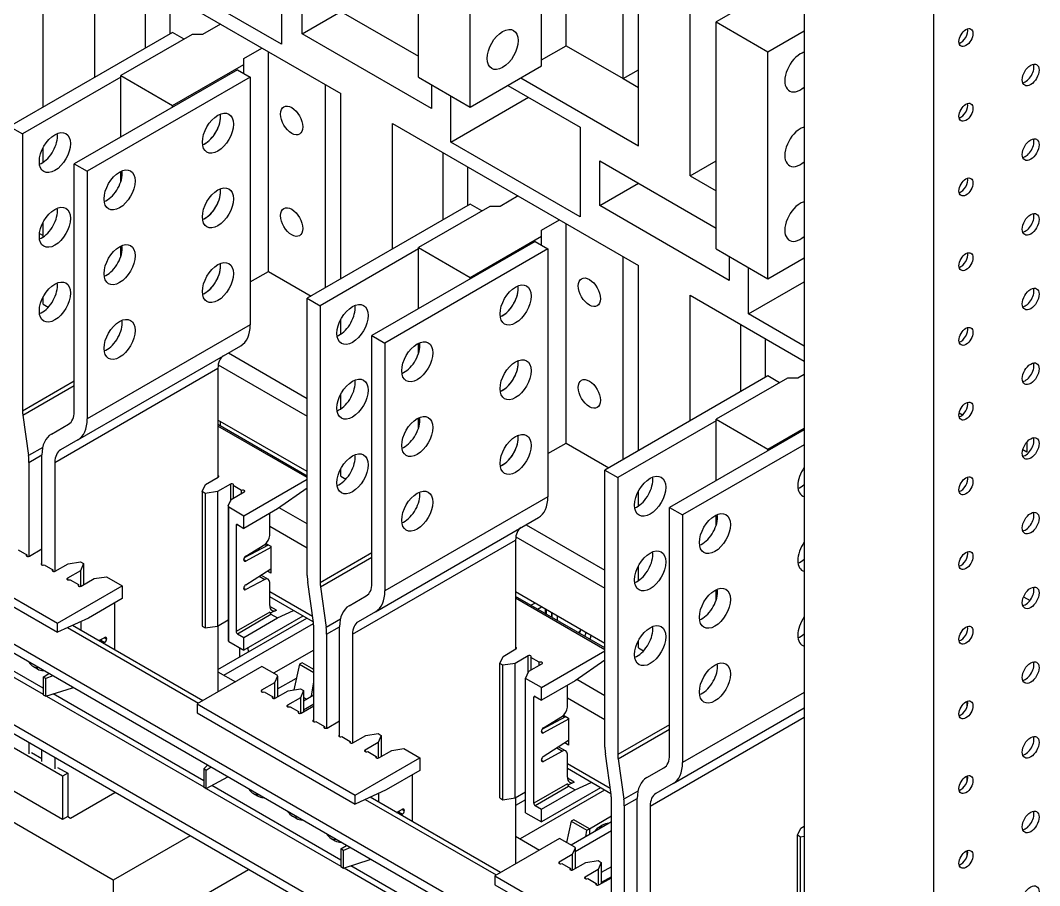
# Model space of a CAD drawing. Header units: millimetres. Extents: x -116965 to 323937, y 291661 to 566926.
# Drawn here: x -11218.1 to -11059, y 326188.5 to 326323.6 of the extents above; entities that cross this region are included whole.
import ezdxf

# ---------------------------------------------------------------- set-up
doc = ezdxf.new("R2010")
doc.units = ezdxf.units.MM
doc.layers.add('ALPHA', color=255, linetype='Continuous')

msp = doc.modelspace()

# ---------------------------------------------------------------- linework, layer by layer
at = {"layer": 'ALPHA'}
for p, q in [((-11214.581653, 326310.065222), (-11214.581653, 326417.376201)), ((-11121.647619, 326303.999818), (-11121.647619, 326363.720711)), ((-11113.566398, 326299.334124), (-11113.566398, 326359.055016)), ((-11095.787714, 326358.821732), (-11095.787714, 325892.252257)), ((-11132.961327, 326319.629896), (-11132.961327, 326355.089176)), ((-11136.799907, 326316.480552), (-11136.799907, 326351.939832)), ((-11155.992805, 326314.730916), (-11155.992805, 326350.190196)), ((-11124.071985, 326314.497632), (-11124.071985, 326349.956912)), ((-11075.584663, 326347.157495), (-11075.584663, 325880.58802)), ((-11147.911585, 326310.065222), (-11147.911585, 326345.524502)), ((-11177.408039, 326319.863181), (-11207.712615, 326337.359536)), ((-11206.500432, 326314.730916), (-11206.500432, 326334.326834)), ((-11206.500432, 326334.326834), (-11168.114636, 326312.164784)), ((-11177.408039, 326333.860265), (-11177.408039, 326319.863181)), ((-11198.621243, 326319.279969), (-11198.621243, 326329.777782)), ((-11098.41411, 326329.777782), (-11109.525788, 326323.362452)), ((-11194.782663, 326321.496174), (-11194.782663, 326327.561577)), ((-11174.175551, 326328.494716), (-11155.992805, 326317.996903)), ((-11174.175551, 326321.496174), (-11174.175551, 326328.494716)), ((-11174.175551, 326321.496174), (-11168.114636, 326324.995445)), ((-11186.903473, 326323.012525), (-11189.7319, 326321.379531)), ((-11109.525788, 326323.362452), (-11101.444568, 326318.696757)), ((-11109.525788, 326287.903172), (-11109.525788, 326323.362452)), ((-11194.378602, 326321.729458), (-11219.834446, 326307.03252)), ((-11191.348144, 326321.379531), (-11202.459822, 326314.964201)), ((-11192.560327, 326320.679677), (-11194.378602, 326321.729458)), ((-11189.7319, 326321.379531), (-11191.348144, 326321.379531)), ((-11153.9725, 326309.831937), (-11174.175551, 326321.496174)), ((-11101.444568, 326318.696757), (-11095.787714, 326321.962743)), ((-11136.799907, 326317.413691), (-11132.961327, 326319.629896)), ((-11132.961327, 326319.629896), (-11124.071985, 326314.497632)), ((-11183.266924, 326317.646976), (-11180.438497, 326319.279969)), ((-11179.428344, 326284.403901), (-11179.428344, 326318.696757)), ((-11101.444568, 326283.237477), (-11101.444568, 326318.696757)), ((-11194.378602, 326310.298506), (-11183.266924, 326316.713837)), ((-11183.266924, 326316.713837), (-11183.266924, 326317.646976)), ((-11183.266924, 326315.314128), (-11183.266924, 326316.713837)), ((-11147.911585, 326310.065222), (-11136.799907, 326316.480552)), ((-11202.459822, 326314.730916), (-11217.814141, 326305.866096)), ((-11184.277076, 326315.89734), (-11209.732921, 326301.200402)), ((-11182.256771, 326314.730916), (-11207.712615, 326300.033978)), ((-11202.459822, 326314.964201), (-11194.378602, 326310.298506)), ((-11202.459822, 326305.399527), (-11202.459822, 326314.964201)), ((-11184.277076, 326315.89734), (-11182.256771, 326314.730916)), ((-11182.256771, 326314.730916), (-11182.256771, 326276.055387)), ((-11155.992805, 326314.730916), (-11147.911585, 326310.065222)), ((-11124.071985, 326314.497632), (-11121.647619, 326315.89734)), ((-11170.539002, 326281.837768), (-11170.539002, 326313.564493)), ((-11153.9725, 326313.564493), (-11153.9725, 326309.831937)), ((-11142.0527, 326313.44785), (-11130.738992, 326306.915878)), ((-11140.032395, 326314.614274), (-11121.647619, 326303.999818)), ((-11124.071985, 326314.497632), (-11121.647619, 326313.097923)), ((-11168.114636, 326283.237477), (-11168.114636, 326312.164784)), ((-11150.942042, 326304.58303), (-11150.942042, 326311.814857)), ((-11150.942042, 326304.58303), (-11138.820212, 326311.581572)), ((-11194.378602, 326310.065222), (-11194.378602, 326310.298506)), ((-11219.834446, 326307.03252), (-11217.814141, 326305.866096)), ((-11160.033415, 326287.903172), (-11160.033415, 326307.49909)), ((-11160.033415, 326307.49909), (-11121.647619, 326285.337039)), ((-11130.738992, 326306.915878), (-11130.738992, 326292.918793)), ((-11217.814141, 326305.866096), (-11217.814141, 326262.601955)), ((-11214.581653, 326301.443423), (-11214.581653, 326303.751896)), ((-11130.738992, 326292.918793), (-11150.942042, 326304.58303)), ((-11152.154226, 326292.452224), (-11152.154226, 326302.950037)), ((-11209.732921, 326262.524872), (-11209.732921, 326301.200402)), ((-11209.732921, 326301.200402), (-11207.712615, 326300.033978)), ((-11148.315646, 326294.668429), (-11148.315646, 326300.733832)), ((-11127.708534, 326301.666971), (-11109.525788, 326291.169158)), ((-11127.708534, 326294.668429), (-11127.708534, 326301.666971)), ((-11113.566398, 326299.334124), (-11109.525788, 326301.666971)), ((-11207.712615, 326300.033978), (-11207.712615, 326261.358449)), ((-11202.459822, 326298.448614), (-11202.459822, 326300.024241)), ((-11113.566398, 326299.334124), (-11109.525788, 326297.001276)), ((-11127.708534, 326294.668429), (-11121.647619, 326298.1677)), ((-11140.436456, 326296.18478), (-11143.264883, 326294.551787)), ((-11147.911585, 326294.901714), (-11173.367429, 326280.204775)), ((-11144.881127, 326294.551787), (-11155.992805, 326288.136456)), ((-11146.09331, 326293.851932), (-11147.911585, 326294.901714)), ((-11143.264883, 326294.551787), (-11144.881127, 326294.551787)), ((-11107.505483, 326283.004192), (-11127.708534, 326294.668429)), ((-11136.799907, 326290.819231), (-11133.97148, 326292.452224)), ((-11214.581653, 326289.779187), (-11214.581653, 326292.087659)), ((-11136.799907, 326289.886092), (-11136.799907, 326290.819231)), ((-11132.961327, 326257.576156), (-11132.961327, 326291.869012)), ((-11215.158582, 326290.335825), (-11214.581653, 326290.002734)), ((-11147.911585, 326283.470762), (-11136.799907, 326289.886092)), ((-11136.799907, 326288.486383), (-11136.799907, 326289.886092)), ((-11202.459822, 326286.784377), (-11202.459822, 326288.360004)), ((-11155.992805, 326287.903172), (-11171.347124, 326279.038352)), ((-11137.810059, 326289.069595), (-11163.265904, 326274.372657)), ((-11135.789754, 326287.903172), (-11161.245598, 326273.206233)), ((-11155.992805, 326288.136456), (-11147.911585, 326283.470762)), ((-11155.992805, 326278.571782), (-11155.992805, 326288.136456)), ((-11137.810059, 326289.069595), (-11135.789754, 326287.903172)), ((-11135.789754, 326287.903172), (-11135.789754, 326249.227642)), ((-11109.525788, 326287.903172), (-11101.444568, 326283.237477)), ((-11124.071985, 326255.010024), (-11124.071985, 326286.736748)), ((-11107.505483, 326286.736748), (-11107.505483, 326283.004192)), ((-11101.444568, 326283.237477), (-11095.787714, 326286.503463)), ((-11121.647619, 326256.409732), (-11121.647619, 326285.337039)), ((-11104.475025, 326277.755285), (-11104.475025, 326284.987112)), ((-11182.256771, 326282.770907), (-11179.428344, 326284.403901)), ((-11179.428344, 326284.403901), (-11172.761337, 326280.554702)), ((-11147.911585, 326283.237477), (-11147.911585, 326283.470762)), ((-11104.475025, 326277.755285), (-11095.787714, 326282.770907)), ((-11214.581653, 326279.271636), (-11214.581653, 326280.423422)), ((-11173.367429, 326280.204775), (-11171.347124, 326279.038352)), ((-11173.367429, 326236.940634), (-11173.367429, 326280.204775)), ((-11113.566398, 326261.075427), (-11113.566398, 326280.671345)), ((-11113.566398, 326280.671345), (-11095.787714, 326270.406816)), ((-11214.581653, 326279.271636), (-11213.786207, 326278.812386)), ((-11171.347124, 326279.038352), (-11171.347124, 326235.77421)), ((-11168.114636, 326274.615679), (-11168.114636, 326276.924151)), ((-11095.787714, 326272.739664), (-11104.475025, 326277.755285)), ((-11182.256771, 326276.055387), (-11207.712615, 326261.358449)), ((-11105.687208, 326265.624479), (-11105.687208, 326276.122292)), ((-11163.265904, 326235.697127), (-11163.265904, 326274.372657)), ((-11163.265904, 326274.372657), (-11161.245598, 326273.206233)), ((-11101.848629, 326267.840684), (-11101.848629, 326273.906087)), ((-11209.19195, 326258.088612), (-11183.736105, 326272.785551)), ((-11161.245598, 326273.206233), (-11161.245598, 326234.530704)), ((-11155.992805, 326271.620869), (-11155.992805, 326273.196496)), ((-11185.662574, 326271.673303), (-11173.367429, 326264.574698)), ((-11212.763378, 326254.577201), (-11187.307534, 326269.27414)), ((-11187.307534, 326269.27414), (-11187.307534, 326252.257264)), ((-11187.269941, 326269.8019), (-11173.367429, 326261.775281)), ((-11209.732921, 326267.26765), (-11217.814141, 326262.601955)), ((-11101.444568, 326268.073969), (-11126.900412, 326253.37703)), ((-11098.41411, 326267.724042), (-11109.525788, 326261.308712)), ((-11099.626293, 326267.024188), (-11101.444568, 326268.073969)), ((-11096.797866, 326267.724042), (-11098.41411, 326267.724042)), ((-11095.787714, 326268.307254), (-11096.797866, 326267.724042)), ((-11217.768101, 326261.967732), (-11209.732921, 326266.606846)), ((-11168.114636, 326262.951442), (-11168.114636, 326265.259914)), ((-11071.08894, 326261.979091), (-11071.595104, 326262.271325)), ((-11217.768101, 326261.967732), (-11216.880721, 326255.644273)), ((-11173.367429, 326253.143746), (-11187.307534, 326261.192069)), ((-11186.903468, 326260.258928), (-11186.903468, 326260.958782)), ((-11155.992805, 326259.956632), (-11155.992805, 326261.532259)), ((-11109.525788, 326261.075427), (-11124.880107, 326252.210607)), ((-11109.525788, 326261.308712), (-11101.444568, 326256.643017)), ((-11109.525788, 326251.744037), (-11109.525788, 326261.308712)), ((-11213.304349, 326259.013462), (-11210.620521, 326260.56297)), ((-11173.367429, 326252.443891), (-11187.307534, 326260.492215)), ((-11173.367429, 326252.210607), (-11187.307534, 326260.25893)), ((-11095.787714, 326259.675718), (-11116.798886, 326247.544912)), ((-11101.444568, 326256.643017), (-11095.787714, 326259.909003)), ((-11209.19195, 326258.088612), (-11211.875778, 326256.539103)), ((-11135.789754, 326255.943163), (-11132.961327, 326257.576156)), ((-11132.961327, 326257.576156), (-11126.29432, 326253.726958)), ((-11061.038466, 326257.754917), (-11061.038466, 326256.176447)), ((-11214.667062, 326256.92233), (-11216.880721, 326255.644273)), ((-11095.787714, 326257.342871), (-11114.778581, 326246.378488)), ((-11101.444568, 326256.409732), (-11101.444568, 326256.643017)), ((-11061.038466, 326256.176447), (-11061.672485, 326256.542499)), ((-11216.803988, 326254.587235), (-11214.783676, 326255.753663)), ((-11216.803988, 326254.587235), (-11216.803988, 326239.901475)), ((-11214.783683, 326238.571752), (-11214.783683, 326255.743625)), ((-11212.763378, 326254.577201), (-11212.763378, 326237.568628)), ((-11168.114636, 326252.443891), (-11168.114636, 326253.595677)), ((-11126.900412, 326253.37703), (-11124.880107, 326252.210607)), ((-11126.900412, 326210.112889), (-11126.900412, 326253.37703)), ((-11189.779559, 326250.021917), (-11189.26723, 326251.125833)), ((-11189.26723, 326251.125833), (-11187.246925, 326252.292256)), ((-11185.347838, 326251.195818), (-11187.368143, 326250.029394)), ((-11185.347838, 326251.195818), (-11185.347838, 326248.531796)), ((-11183.266924, 326246.261846), (-11173.367429, 326251.977322)), ((-11168.114636, 326252.443891), (-11167.31919, 326251.984641)), ((-11124.880107, 326252.210607), (-11124.880107, 326208.946465)), ((-11189.779559, 326250.021917), (-11189.779559, 326229.026291)), ((-11189.28018, 326249.733601), (-11189.779559, 326250.021917)), ((-11187.368143, 326250.029394), (-11189.28018, 326249.733601)), ((-11189.28018, 326249.733601), (-11189.28018, 326228.737975)), ((-11187.368143, 326250.029394), (-11187.368143, 326229.033768)), ((-11185.22662, 326248.792985), (-11183.206315, 326249.959409)), ((-11184.943777, 326250.962533), (-11184.943777, 326248.956285)), ((-11183.610376, 326250.192694), (-11184.943777, 326250.962533)), ((-11183.610376, 326249.726124), (-11183.610376, 326250.192694)), ((-11173.367429, 326250.553094), (-11178.014131, 326247.306378)), ((-11121.647619, 326247.787934), (-11121.647619, 326250.096406)), ((-11185.696255, 326247.781063), (-11185.22662, 326248.792985)), ((-11135.789754, 326249.227642), (-11161.245598, 326234.530704)), ((-11185.70599, 326247.738369), (-11185.70599, 326226.742743)), ((-11185.622306, 326247.621727), (-11183.266924, 326246.261846)), ((-11185.622306, 326226.6261), (-11185.622306, 326247.621727)), ((-11178.014131, 326247.306962), (-11183.266924, 326244.27426)), ((-11183.266924, 326244.27426), (-11183.266924, 326246.261846)), ((-11179.226314, 326243.164098), (-11179.226314, 326246.607107)), ((-11178.014636, 326247.30667), (-11178.014131, 326247.306378)), ((-11178.014131, 326247.306378), (-11178.014131, 326247.306962)), ((-11173.367429, 326244.97878), (-11177.735793, 326247.500856)), ((-11116.798886, 326208.869383), (-11116.798886, 326247.544912)), ((-11116.798886, 326247.544912), (-11114.778581, 326246.378488)), ((-11114.778581, 326246.378488), (-11114.778581, 326207.702959)), ((-11109.525788, 326244.793125), (-11109.525788, 326246.368751)), ((-11184.479107, 326244.740829), (-11184.277076, 326244.857472)), ((-11184.479107, 326244.740829), (-11184.479107, 326228.186944)), ((-11184.277076, 326244.857472), (-11183.266924, 326244.27426)), ((-11162.724933, 326231.260867), (-11137.269088, 326245.957806)), ((-11139.195557, 326244.845558), (-11126.900412, 326237.746953)), ((-11237.007039, 326243.695714), (-11212.359317, 326229.465345)), ((-11179.226314, 326244.628853), (-11173.367429, 326241.246224)), ((-11095.787714, 326154.930871), (-11245.896382, 326241.596151)), ((-11237.007039, 326242.296005), (-11212.359317, 326228.065636)), ((-11183.161894, 326239.754811), (-11179.437527, 326241.718095)), ((-11182.974454, 326239.94785), (-11180.006233, 326241.781241)), ((-11179.832405, 326241.910663), (-11179.832405, 326241.509937)), ((-11179.808345, 326241.932187), (-11179.024283, 326241.479509)), ((-11179.024283, 326241.479509), (-11179.024283, 326237.280384)), ((-11166.296361, 326227.749457), (-11140.840517, 326242.446395)), ((-11140.840517, 326242.446395), (-11140.840517, 326225.429519)), ((-11140.802924, 326242.974155), (-11126.900412, 326234.947536)), ((-11095.787714, 326153.531163), (-11245.896382, 326240.196443)), ((-11218.480842, 326240.93129), (-11217.14744, 326240.16145)), ((-11217.14744, 326240.16145), (-11217.14744, 326239.928165)), ((-11216.743379, 326239.928165), (-11214.783683, 326241.059596)), ((-11179.024283, 326241.26651), (-11182.977042, 326239.182829)), ((-11181.246619, 326241.015087), (-11181.246619, 326240.76444)), ((-11180.911884, 326241.221844), (-11180.911884, 326240.940895)), ((-11163.265904, 326240.439905), (-11171.347124, 326235.77421)), ((-11214.783683, 326238.86672), (-11214.844292, 326238.831727)), ((-11214.844292, 326238.831727), (-11214.844292, 326238.598442)), ((-11214.440231, 326238.598442), (-11213.10683, 326237.828603)), ((-11212.702769, 326237.595318), (-11210.682464, 326238.761742)), ((-11210.682464, 326238.761742), (-11208.770427, 326239.057535)), ((-11208.271048, 326238.769219), (-11208.783377, 326237.665303)), ((-11208.770427, 326239.057535), (-11208.271048, 326238.769219)), ((-11208.271048, 326238.769219), (-11208.271048, 326235.488278)), ((-11183.266924, 326239.365063), (-11183.266924, 326239.429278)), ((-11182.977042, 326239.182829), (-11183.266638, 326239.350028)), ((-11171.301084, 326235.139987), (-11163.265904, 326239.779101)), ((-11121.647619, 326236.123697), (-11121.647619, 326238.43217)), ((-11213.10683, 326237.828603), (-11213.10683, 326237.595318)), ((-11208.783377, 326237.665303), (-11210.803682, 326236.49888)), ((-11208.783377, 326237.665303), (-11208.783377, 326235.220892)), ((-11206.641854, 326236.428894), (-11204.729817, 326236.724687)), ((-11204.729817, 326236.724687), (-11202.257792, 326235.297463)), ((-11182.977042, 326235.47938), (-11179.024283, 326237.959952)), ((-11180.863032, 326236.806037), (-11180.006233, 326236.311364)), ((-11180.5688, 326236.990683), (-11179.463007, 326236.352253)), ((-11179.024283, 326237.280384), (-11179.588285, 326237.60601)), ((-11212.359317, 326229.465345), (-11202.257792, 326235.297463)), ((-11210.803682, 326236.49888), (-11210.803682, 326236.265595)), ((-11210.399621, 326236.265595), (-11209.06622, 326235.495755)), ((-11209.06622, 326235.495755), (-11209.06622, 326235.262471)), ((-11208.662159, 326235.262471), (-11206.641854, 326236.428894)), ((-11202.257792, 326235.297463), (-11202.257792, 326233.309877)), ((-11180.006233, 326236.311364), (-11182.974454, 326234.717348)), ((-11179.226314, 326232.247248), (-11179.226314, 326235.829079)), ((-11172.403316, 326229.560137), (-11173.290697, 326235.883595)), ((-11171.301084, 326235.139987), (-11170.413704, 326228.816528)), ((-11183.266924, 326234.898204), (-11183.266924, 326234.96242)), ((-11182.974454, 326234.717348), (-11183.266739, 326234.886098)), ((-11172.535394, 326230.50132), (-11179.226314, 326234.364324)), ((-11172.417348, 326229.660128), (-11179.226314, 326233.591287)), ((-11166.837332, 326232.185717), (-11164.153504, 326233.735226)), ((-11126.900412, 326226.316001), (-11140.840517, 326234.364324)), ((-11126.900412, 326225.616147), (-11140.840517, 326233.66447)), ((-11109.525788, 326233.128888), (-11109.525788, 326234.704514)), ((-11061.540732, 326233.604526), (-11060.5362, 326233.02456)), ((-11202.257792, 326233.309877), (-11207.510585, 326230.277176)), ((-11203.469975, 326232.610023), (-11203.469975, 326225.339403)), ((-11178.140838, 326231.481907), (-11179.219673, 326232.104773)), ((-11140.840517, 326233.431185), (-11126.900412, 326225.382862)), ((-11137.81006, 326232.614689), (-11138.416151, 326232.264762)), ((-11137.411946, 326231.684984), (-11136.805854, 326232.034911)), ((-11235.592826, 326230.515126), (-11214.581653, 326218.38432)), ((-11214.581653, 326219.317459), (-11234.747971, 326230.960488)), ((-11179.226314, 326231.219646), (-11184.479107, 326228.186944)), ((-11184.277076, 326227.837017), (-11179.024283, 326230.869719)), ((-11174.036899, 326230.595177), (-11183.266924, 326225.26622)), ((-11178.140838, 326231.481907), (-11179.164091, 326231.015318)), ((-11179.038565, 326230.878548), (-11178.014131, 326230.287091)), ((-11179.024283, 326230.869719), (-11178.014131, 326230.286507)), ((-11178.014131, 326230.287091), (-11175.493808, 326231.436323)), ((-11162.724933, 326231.260867), (-11165.408761, 326229.711358)), ((-11136.193811, 326230.981693), (-11136.193811, 326231.681547)), ((-11135.99178, 326230.865051), (-11135.99178, 326231.564905)), ((-11135.183663, 326231.098338), (-11135.183663, 326230.398484)), ((-11135.183658, 326230.398481), (-11135.183658, 326231.098335)), ((-11134.375541, 326230.631769), (-11134.375541, 326229.931914)), ((-11095.787714, 326142.333495), (-11245.896382, 326228.998775)), ((-11207.510585, 326230.276592), (-11212.359317, 326228.065636)), ((-11212.359317, 326228.065636), (-11212.359317, 326229.465345)), ((-11210.779006, 326228.786237), (-11190.337992, 326216.984611)), ((-11189.668521, 326217.37113), (-11210.030908, 326229.127359)), ((-11208.730229, 326229.720451), (-11208.722768, 326229.716143)), ((-11208.722768, 326229.716143), (-11208.722768, 326228.372105)), ((-11207.510585, 326230.277176), (-11207.510585, 326230.276592)), ((-11189.779559, 326229.026291), (-11189.28018, 326228.737975)), ((-11189.28018, 326228.737975), (-11187.368143, 326229.033768)), ((-11187.368143, 326229.033768), (-11185.70599, 326229.993413)), ((-11187.307534, 326222.233518), (-11173.430808, 326230.24525)), ((-11187.307534, 326229.068761), (-11187.307534, 326218.734247)), ((-11186.386972, 326221.365297), (-11172.388758, 326229.447169)), ((-11183.266924, 326227.253806), (-11178.014131, 326230.286507)), ((-11178.014131, 326230.286507), (-11178.014131, 326230.287091)), ((-11172.357276, 326214.076855), (-11172.357276, 326228.925914)), ((-11168.200045, 326230.094585), (-11170.413704, 326228.816528)), ((-11170.336971, 326227.75949), (-11168.316659, 326228.925918)), ((-11168.316666, 326211.744007), (-11168.316666, 326228.91588)), ((-11095.787714, 326140.933787), (-11245.896382, 326227.599067)), ((-11205.906025, 326226.745858), (-11204.974627, 326227.246044)), ((-11204.682158, 326226.996739), (-11205.046818, 326227.207275)), ((-11204.985395, 326227.240261), (-11204.682158, 326227.065187)), ((-11184.277076, 326227.837017), (-11183.266924, 326227.253806)), ((-11183.266924, 326225.26622), (-11183.266924, 326227.253806)), ((-11170.336971, 326227.75949), (-11170.336971, 326213.07373)), ((-11166.296361, 326227.749457), (-11166.296361, 326210.740883)), ((-11205.894341, 326226.739111), (-11205.894341, 326226.752132)), ((-11205.802081, 326226.685845), (-11205.574289, 326226.832146)), ((-11205.574289, 326226.832146), (-11204.968197, 326226.482218)), ((-11204.968197, 326226.482218), (-11205.195989, 326226.335918)), ((-11204.682158, 326227.065187), (-11204.682158, 326226.996739)), ((-11185.622306, 326226.6261), (-11183.266924, 326225.26622)), ((-11183.873016, 326224.216438), (-11183.873016, 326225.616147)), ((-11182.660833, 326225.616147), (-11182.603188, 326224.949573)), ((-11121.647619, 326225.616147), (-11121.647619, 326226.767933)), ((-11121.647619, 326225.616147), (-11120.852173, 326225.156896)), ((-11172.357276, 326225.26622), (-11178.620222, 326221.650306)), ((-11143.312542, 326223.194173), (-11142.800213, 326224.298088)), ((-11142.800213, 326224.298088), (-11140.779908, 326225.464512)), ((-11138.880821, 326224.368073), (-11140.901126, 326223.20165)), ((-11138.880821, 326221.704051), (-11138.880821, 326224.368073)), ((-11138.47676, 326224.134789), (-11138.47676, 326222.12854)), ((-11137.143359, 326223.364949), (-11138.47676, 326224.134789)), ((-11136.799907, 326219.434101), (-11126.900412, 326225.149577)), ((-11216.096882, 326222.688423), (-11215.49079, 326222.338496)), ((-11180.438497, 326222.700087), (-11190.540022, 326216.867969)), ((-11178.083114, 326221.340207), (-11180.438497, 326222.700087)), ((-11174.579612, 326223.050015), (-11175.472751, 326219.066282)), ((-11174.175551, 326223.283299), (-11174.579612, 326223.050015)), ((-11174.579612, 326223.050015), (-11172.357276, 326221.766949)), ((-11172.357276, 326222.233518), (-11174.175551, 326223.283299)), ((-11172.559307, 326222.350161), (-11172.357276, 326222.466803)), ((-11143.312542, 326202.198546), (-11143.312542, 326223.194173)), ((-11142.813163, 326222.905856), (-11143.312542, 326223.194173)), ((-11140.901126, 326223.20165), (-11142.813163, 326222.905856)), ((-11142.813163, 326201.91023), (-11142.813163, 326222.905856)), ((-11140.901126, 326202.206023), (-11140.901126, 326223.20165)), ((-11138.759603, 326221.965241), (-11136.739298, 326223.131664)), ((-11137.143359, 326222.898379), (-11137.143359, 326223.364949)), ((-11126.900412, 326223.72535), (-11131.547114, 326220.478633)), ((-11214.581653, 326221.047138), (-11213.704533, 326221.61047)), ((-11214.581653, 326221.047138), (-11214.581653, 326218.295084)), ((-11214.177592, 326220.813853), (-11214.581653, 326221.047138)), ((-11213.089118, 326221.25516), (-11214.177592, 326220.813853)), ((-11214.177592, 326218.0618), (-11214.177592, 326220.813853)), ((-11187.307534, 326221.896784), (-11184.568697, 326220.315515)), ((-11178.009166, 326221.18087), (-11178.478801, 326220.168948)), ((-11178.009166, 326221.18087), (-11178.009166, 326217.967274)), ((-11177.999431, 326221.223564), (-11177.999431, 326217.972894)), ((-11177.999431, 326219.209304), (-11175.060237, 326220.906248)), ((-11139.271932, 326220.861325), (-11138.759603, 326221.965241)), ((-11139.271932, 326199.865699), (-11139.271932, 326220.861325)), ((-11136.799907, 326219.434101), (-11139.271932, 326220.861325)), ((-11214.177592, 326218.0618), (-11210.015763, 326219.395325)), ((-11210.015763, 326219.395325), (-11210.015763, 326219.480758)), ((-11210.015763, 326219.395325), (-11209.93908, 326219.436485)), ((-11178.478801, 326220.168948), (-11180.499106, 326219.002524)), ((-11178.478801, 326220.168948), (-11178.478801, 326217.724536)), ((-11176.337277, 326218.932539), (-11174.42524, 326219.228332)), ((-11174.42524, 326219.228332), (-11173.925862, 326218.940016)), ((-11172.690546, 326218.075265), (-11172.357276, 326220.301031)), ((-11131.547114, 326220.479217), (-11136.799907, 326217.446515)), ((-11136.799907, 326217.446515), (-11136.799907, 326219.434101)), ((-11132.759297, 326216.336353), (-11132.759297, 326219.779363)), ((-11131.547619, 326220.478925), (-11131.547114, 326220.478633)), ((-11131.547114, 326220.478633), (-11131.547114, 326220.479217)), ((-11126.900412, 326218.151035), (-11131.268776, 326220.673111)), ((-11214.581653, 326218.295084), (-11214.177592, 326218.0618)), ((-11214.078195, 326218.093648), (-11189.52987, 326203.920666)), ((-11189.52987, 326204.853805), (-11213.038796, 326218.42669)), ((-11180.499106, 326219.002524), (-11180.499106, 326218.76924)), ((-11180.095045, 326218.76924), (-11178.761644, 326217.9994)), ((-11178.761644, 326217.9994), (-11178.761644, 326217.766115)), ((-11178.357583, 326217.766115), (-11176.337277, 326218.932539)), ((-11174.438191, 326217.836101), (-11176.458496, 326216.669677)), ((-11173.925862, 326218.940016), (-11174.438191, 326217.836101)), ((-11174.438191, 326217.836101), (-11174.438191, 326215.391689)), ((-11173.925862, 326218.940016), (-11173.925862, 326215.659076)), ((-11173.925862, 326217.362055), (-11172.357276, 326218.267678)), ((-11173.488648, 326217.61448), (-11173.925862, 326217.866906)), ((-11138.01209, 326217.913085), (-11137.810059, 326218.029727)), ((-11138.01209, 326201.3592), (-11138.01209, 326217.913085)), ((-11137.810059, 326218.029727), (-11136.799907, 326217.446515)), ((-11132.759297, 326217.801108), (-11126.900412, 326214.418479)), ((-11095.787714, 326218.667342), (-11114.778581, 326207.702959)), ((-11190.540022, 326216.867969), (-11190.540022, 326215.468261)), ((-11190.540022, 326216.867969), (-11165.8923, 326202.6376)), ((-11176.458496, 326216.669677), (-11176.458496, 326216.436392)), ((-11176.054435, 326216.436392), (-11174.721033, 326215.666553)), ((-11174.316972, 326215.433268), (-11172.357276, 326216.564699)), ((-11173.925862, 326215.962346), (-11172.357276, 326216.867969)), ((-11116.257916, 326204.433122), (-11095.787714, 326216.251599)), ((-11070.331869, 326216.508802), (-11070.331869, 326217.289421)), ((-11190.540022, 326215.468261), (-11165.8923, 326201.237892)), ((-11174.721033, 326215.666553), (-11174.721033, 326215.433268)), ((-11136.688105, 326212.937529), (-11133.008738, 326214.912422)), ((-11132.557266, 326214.479503), (-11136.50751, 326212.359217)), ((-11136.507437, 326213.120105), (-11133.539216, 326214.953496)), ((-11133.365388, 326215.082918), (-11133.365388, 326214.720991)), ((-11133.341328, 326215.104442), (-11132.557266, 326214.651764)), ((-11132.557266, 326214.651764), (-11132.557266, 326210.452639)), ((-11119.829344, 326200.921712), (-11095.787714, 326214.802154)), ((-11172.357276, 326214.371822), (-11172.417886, 326214.33683)), ((-11172.417886, 326214.33683), (-11172.417886, 326214.103545)), ((-11172.013825, 326214.103545), (-11170.680423, 326213.333705)), ((-11170.680423, 326213.333705), (-11170.680423, 326213.100421)), ((-11170.276362, 326213.100421), (-11168.316666, 326214.231851)), ((-11134.779602, 326214.187343), (-11134.779602, 326213.961914)), ((-11134.444867, 326214.3941), (-11134.444867, 326214.141583)), ((-11116.798886, 326213.61216), (-11124.880107, 326208.946465)), ((-11124.834067, 326208.312242), (-11116.798886, 326212.951356)), ((-11211.551195, 326205.566852), (-11223.673026, 326212.565394)), ((-11168.316666, 326212.038975), (-11168.377275, 326212.003982)), ((-11168.377275, 326212.003982), (-11168.377275, 326211.770698)), ((-11167.973214, 326211.770698), (-11166.639813, 326211.000858)), ((-11166.235752, 326210.767573), (-11164.215447, 326211.933997)), ((-11164.215447, 326211.933997), (-11162.30341, 326212.22979)), ((-11161.804031, 326211.941474), (-11162.31636, 326210.837559)), ((-11162.30341, 326212.22979), (-11161.804031, 326211.941474)), ((-11161.804031, 326211.941474), (-11161.804031, 326208.660534)), ((-11136.799907, 326212.540113), (-11136.799907, 326212.601533)), ((-11136.50751, 326212.359217), (-11136.79972, 326212.527925)), ((-11203.672005, 326189.353563), (-11240.037497, 326210.349189)), ((-11216.803988, 326210.802566), (-11216.803988, 326209.066123)), ((-11166.639813, 326211.000858), (-11166.639813, 326210.767573)), ((-11162.31636, 326210.837559), (-11164.336665, 326209.671135)), ((-11164.336665, 326209.671135), (-11164.336665, 326209.43785)), ((-11162.31636, 326210.837559), (-11162.31636, 326208.393147)), ((-11160.174837, 326209.601149), (-11158.262799, 326209.896943)), ((-11158.262799, 326209.896943), (-11155.790775, 326208.469718)), ((-11136.513868, 326208.653428), (-11132.557266, 326211.194568)), ((-11134.424986, 326209.995019), (-11133.539216, 326209.483619)), ((-11134.134301, 326210.181712), (-11132.99599, 326209.524508)), ((-11132.557266, 326210.452639), (-11133.165602, 326210.803862)), ((-11216.399927, 326209.299408), (-11214.783683, 326208.366269)), ((-11214.783683, 326207.8997), (-11214.783683, 326209.636142)), ((-11212.763378, 326208.469718), (-11212.763378, 326206.733276)), ((-11165.8923, 326202.6376), (-11155.790775, 326208.469718)), ((-11163.932604, 326209.43785), (-11162.599203, 326208.668011)), ((-11162.599203, 326208.668011), (-11162.599203, 326208.434726)), ((-11162.195142, 326208.434726), (-11160.174837, 326209.601149)), ((-11155.790775, 326208.469718), (-11155.790775, 326206.482133)), ((-11136.799907, 326208.070459), (-11136.799907, 326208.138908)), ((-11133.539216, 326209.483619), (-11136.507437, 326207.889603)), ((-11132.759297, 326205.419503), (-11132.759297, 326209.001335)), ((-11125.936299, 326202.732392), (-11126.823679, 326209.055851)), ((-11124.834067, 326208.312242), (-11123.946687, 326201.988783)), ((-11212.359317, 326206.966561), (-11210.743073, 326206.033422)), ((-11189.52987, 326206.720083), (-11188.942034, 326207.313835)), ((-11189.125809, 326206.486798), (-11189.52987, 326206.720083)), ((-11189.52987, 326206.720083), (-11189.52987, 326203.920666)), ((-11188.351358, 326206.972808), (-11189.125809, 326206.486798)), ((-11189.125809, 326203.687381), (-11189.125809, 326206.486798)), ((-11155.790775, 326206.482133), (-11161.043568, 326203.449431)), ((-11136.507437, 326207.889603), (-11136.799722, 326208.058354)), ((-11126.068377, 326203.673575), (-11132.759297, 326207.53658)), ((-11125.950331, 326202.832384), (-11132.759297, 326206.763542)), ((-11120.370315, 326205.357972), (-11117.686487, 326206.907481)), ((-11211.551195, 326198.801595), (-11223.673026, 326205.800137)), ((-11210.743073, 326206.033422), (-11211.551195, 326205.566852)), ((-11211.551195, 326205.566852), (-11211.551195, 326198.801595)), ((-11210.743073, 326206.033422), (-11210.743073, 326199.268164)), ((-11189.125809, 326203.687381), (-11185.746389, 326205.468828)), ((-11157.002958, 326205.782278), (-11157.002958, 326198.511658)), ((-11131.673821, 326204.654162), (-11132.752656, 326205.277028)), ((-11070.331869, 326204.844565), (-11070.331869, 326205.625184)), ((-11189.52987, 326203.920666), (-11189.125809, 326203.687381)), ((-11189.125809, 326203.687381), (-11168.114636, 326191.556575)), ((-11168.114636, 326192.489714), (-11188.280954, 326204.132743)), ((-11161.043568, 326203.448847), (-11165.8923, 326201.237892)), ((-11161.043568, 326203.449431), (-11161.043568, 326203.448847)), ((-11126.963791, 326203.417505), (-11140.148585, 326195.805261)), ((-11132.759297, 326204.391901), (-11138.01209, 326201.3592)), ((-11137.810059, 326201.009273), (-11132.557266, 326204.041974)), ((-11127.569882, 326203.767432), (-11136.799907, 326198.438475)), ((-11136.799907, 326200.426061), (-11131.547114, 326203.458762)), ((-11131.673821, 326204.654162), (-11132.697074, 326204.187573)), ((-11132.571548, 326204.050803), (-11131.547114, 326203.459346)), ((-11132.557266, 326204.041974), (-11131.547114, 326203.458762)), ((-11131.547114, 326203.459346), (-11129.026791, 326204.608579)), ((-11131.547114, 326203.458762), (-11131.547114, 326203.459346)), ((-11116.257916, 326204.433122), (-11118.941744, 326202.883614)), ((-11210.339012, 326199.03488), (-11203.380385, 326203.052445)), ((-11181.751695, 326202.859221), (-11181.145604, 326202.509293)), ((-11165.8923, 326201.237892), (-11165.8923, 326202.6376)), ((-11164.311989, 326201.958492), (-11143.870975, 326190.156867)), ((-11143.201504, 326190.543385), (-11163.563891, 326202.299615)), ((-11162.263212, 326202.892706), (-11162.255751, 326202.888398)), ((-11162.255751, 326202.888398), (-11162.255751, 326201.54436)), ((-11143.312542, 326202.198546), (-11142.813163, 326201.91023)), ((-11142.813163, 326201.91023), (-11140.901126, 326202.206023)), ((-11140.901126, 326202.206023), (-11139.271932, 326203.146639)), ((-11140.840517, 326202.241016), (-11140.840517, 326191.906502)), ((-11139.271932, 326201.91023), (-11140.840517, 326201.004607)), ((-11125.890259, 326187.24911), (-11125.890259, 326202.098169)), ((-11121.733028, 326203.26684), (-11123.946687, 326201.988783)), ((-11123.869954, 326200.931745), (-11121.849642, 326202.098173)), ((-11121.849649, 326184.916263), (-11121.849649, 326202.088135)), ((-11159.439008, 326199.918113), (-11158.50761, 326200.418299)), ((-11158.215141, 326200.168994), (-11158.579801, 326200.379531)), ((-11158.518378, 326200.412516), (-11158.215141, 326200.237442)), ((-11158.215141, 326200.237442), (-11158.215141, 326200.168994)), ((-11137.810059, 326201.009273), (-11136.799907, 326200.426061)), ((-11136.799907, 326198.438475), (-11136.799907, 326200.426061)), ((-11123.869954, 326200.931745), (-11123.869954, 326186.245986)), ((-11119.829344, 326200.921712), (-11119.829344, 326183.913138)), ((-11210.743073, 326199.268164), (-11211.551195, 326198.801595)), ((-11210.743073, 326199.268164), (-11210.339012, 326199.03488)), ((-11175.69078, 326199.359949), (-11175.084688, 326199.010022)), ((-11159.427324, 326199.911367), (-11159.427324, 326199.924388)), ((-11159.335064, 326199.8581), (-11159.107271, 326200.004401)), ((-11159.107271, 326200.004401), (-11158.50118, 326199.654474)), ((-11158.50118, 326199.654474), (-11158.728972, 326199.508173)), ((-11139.271932, 326199.865699), (-11136.799907, 326198.438475)), ((-11132.153205, 326198.555117), (-11132.894126, 326195.250332)), ((-11131.749144, 326198.788402), (-11132.153205, 326198.555117)), ((-11132.153205, 326198.555117), (-11129.728839, 326197.155409)), ((-11129.324778, 326197.388694), (-11131.749144, 326198.788402)), ((-11129.324778, 326197.388694), (-11125.890259, 326199.371614)), ((-11125.890259, 326198.438475), (-11132.153205, 326194.822561)), ((-11125.890259, 326197.038767), (-11131.532414, 326193.781267)), ((-11129.881782, 326196.133968), (-11129.728839, 326197.155409)), ((-11129.728839, 326197.155409), (-11129.324778, 326197.388694)), ((-11129.324778, 326197.388694), (-11129.291107, 326196.474995)), ((-11127.264067, 326197.948577), (-11127.870159, 326197.59865)), ((-11096.845525, 326196.366428), (-11096.333196, 326197.470343)), ((-11096.333196, 326197.470343), (-11095.787714, 326197.785278)), ((-11191.662615, 326196.287187), (-11203.672005, 326189.353563)), ((-11169.629865, 326195.860678), (-11169.023773, 326195.510751)), ((-11133.97148, 326195.872343), (-11144.073005, 326190.040224)), ((-11140.840517, 326196.204748), (-11137.118127, 326194.055625)), ((-11131.616097, 326194.512462), (-11133.97148, 326195.872343)), ((-11132.961327, 326195.289131), (-11132.874142, 326195.339467)), ((-11096.845525, 326175.370802), (-11096.845525, 326196.366428)), ((-11096.346146, 326196.078112), (-11096.845525, 326196.366428)), ((-11095.787714, 326196.164502), (-11096.346146, 326196.078112)), ((-11096.346146, 326175.082485), (-11096.346146, 326196.078112)), ((-11168.114636, 326194.219393), (-11167.237516, 326194.782726)), ((-11168.114636, 326194.219393), (-11168.114636, 326191.46734)), ((-11167.710575, 326193.986108), (-11168.114636, 326194.219393)), ((-11166.622101, 326194.427416), (-11167.710575, 326193.986108)), ((-11167.710575, 326191.234055), (-11167.710575, 326193.986108)), ((-11131.542149, 326194.353126), (-11132.011784, 326193.341203)), ((-11131.542149, 326194.353126), (-11131.542149, 326191.139529)), ((-11131.532414, 326194.39582), (-11131.532414, 326191.14515)), ((-11070.331869, 326193.180328), (-11070.331869, 326193.960947)), ((-11167.710575, 326191.234055), (-11163.548746, 326192.56758)), ((-11163.548746, 326192.56758), (-11163.548746, 326192.653013)), ((-11163.548746, 326192.56758), (-11163.472063, 326192.60874)), ((-11132.011784, 326193.341203), (-11134.032089, 326192.17478)), ((-11134.032089, 326192.17478), (-11134.032089, 326191.941495)), ((-11132.011784, 326193.341203), (-11132.011784, 326190.896791)), ((-11129.87026, 326192.104794), (-11127.958223, 326192.400587)), ((-11127.958223, 326192.400587), (-11127.458845, 326192.112271)), ((-11193.57048, 326184.657154), (-11182.544643, 326191.022924)), ((-11168.114636, 326191.46734), (-11167.710575, 326191.234055)), ((-11167.611178, 326191.265903), (-11143.062853, 326177.092921)), ((-11143.062853, 326178.02606), (-11166.571779, 326191.598945)), ((-11133.628028, 326191.941495), (-11132.294626, 326191.171655)), ((-11132.294626, 326191.171655), (-11132.294626, 326190.93837)), ((-11131.890565, 326190.93837), (-11129.87026, 326192.104794)), ((-11127.971174, 326191.008356), (-11129.991479, 326189.841932)), ((-11127.458845, 326192.112271), (-11127.971174, 326191.008356)), ((-11127.971174, 326191.008356), (-11127.971174, 326188.563944)), ((-11127.458845, 326192.112271), (-11127.458845, 326188.831331)), ((-11125.890259, 326191.439933), (-11127.458845, 326190.53431)), ((-11203.672005, 326189.353563), (-11203.672005, 326162.292533)), ((-11144.073005, 326190.040224), (-11144.073005, 326188.640516)), ((-11144.073005, 326190.040224), (-11119.425283, 326175.809855)), ((-11129.991479, 326189.841932), (-11129.991479, 326189.608647)), ((-11129.587418, 326189.608647), (-11128.254016, 326188.838808)), ((-11127.849955, 326188.605523), (-11125.890259, 326189.736954)), ((-11125.890259, 326189.893858), (-11127.458845, 326188.988235)), ((-11126.839803, 326189.188735), (-11126.975685, 326189.267187)), ((-11144.073005, 326188.640516), (-11119.425283, 326174.410147)), ((-11128.254016, 326188.838808), (-11128.254016, 326188.605523))]:
    msp.add_line(p, q, dxfattribs=at)
for centre, major_axis, start_param, end_param in [((-11142.860822, 326319.046684), (1.714286, 2.96923), 2.3561944902, 8.6393797974), ((-11070.5339, 326320.912962), (0.771429, 1.336153), 2.3561944902, 8.6393797974), ((-11071.342022, 326321.379531), (0.771429, 1.336153), 3.692878252, 5.7318997087), ((-11096.393805, 326315.547413), (1.714286, 2.96923), 0.7853981634, 4.1796710721), ((-11096.393805, 326315.547413), (1.714286, 2.96923), 0.5327179083, 0.7853981634), ((-11060.432374, 326315.080843), (0.928571, 1.608333), 2.3561944902, 8.6393797974), ((-11061.240497, 326315.547413), (0.928571, 1.608333), 3.5917893435, 5.8329886172), ((-11175.791795, 326307.965659), (-1.228571, 2.127948), 0.7853981634, 7.0685834706), ((-11070.5339, 326309.248725), (0.771429, 1.336153), 2.3561944902, 8.6393797974), ((-11071.342022, 326309.715295), (0.771429, 1.336153), 3.692878252, 5.7318997087), ((-11187.307534, 326305.982739), (1.714286, 2.96923), 2.3561944902, 8.6393797974), ((-11189.327839, 326307.149162), (1.714286, 2.96923), 3.7717298997, 5.6530480611), ((-11189.327839, 326307.149162), (1.714286, 2.96923), 3.7717298997, 5.4977871438), ((-11189.327839, 326307.149162), (1.714286, 2.96923), 5.4977871438, 5.6530480611), ((-11096.393805, 326303.883176), (1.714286, 2.96923), 0.5327179083, 0.7853981634), ((-11212.763378, 326302.950037), (1.714286, 2.96923), 2.3561944902, 8.6393797974), ((-11214.783683, 326304.116461), (1.714286, 2.96923), 3.7717298997, 5.4977871438), ((-11214.783683, 326304.116461), (1.714286, 2.96923), 5.4977871438, 5.6530480611), ((-11096.393805, 326303.883176), (1.714286, 2.96923), 0.7853981634, 4.1796710721), ((-11060.432374, 326303.416607), (0.928571, 1.608333), 2.3561944902, 8.6393797974), ((-11061.240497, 326303.883176), (0.928571, 1.608333), 3.5917893435, 5.8329886172), ((-11202.661853, 326297.117919), (1.714286, 2.96923), 2.3561944902, 8.6393797974), ((-11204.682158, 326298.284342), (1.714286, 2.96923), 3.7717298997, 5.4977871438), ((-11204.682158, 326298.284342), (1.714286, 2.96923), 5.4977871438, 5.6530480611), ((-11070.5339, 326297.584488), (0.771429, 1.336153), 2.3561944902, 8.6393797974), ((-11071.342022, 326298.051058), (0.771429, 1.336153), 3.692878252, 5.7318997087), ((-11187.307534, 326294.318502), (1.714286, 2.96923), 2.3561944902, 8.6393797974), ((-11189.327839, 326295.484926), (1.714286, 2.96923), 3.7717298997, 5.6530480611), ((-11189.327839, 326295.484926), (1.714286, 2.96923), 5.4977871438, 5.6530480611), ((-11189.327839, 326295.484926), (1.714286, 2.96923), 3.7717298997, 5.4977871438), ((-11212.763378, 326291.2858), (1.714286, 2.96923), 2.3561944902, 8.6393797974), ((-11214.783683, 326292.452224), (1.714286, 2.96923), 5.4977871438, 5.6530480611), ((-11175.791795, 326292.102297), (-1.228571, 2.127948), 0.7853981634, 7.0685834706), ((-11096.393805, 326292.218939), (1.714286, 2.96923), 0.7853981634, 4.1796710721), ((-11096.393805, 326292.218939), (1.714286, 2.96923), 0.5327179083, 0.7853981634), ((-11214.783683, 326292.452224), (1.714286, 2.96923), 3.7717298997, 5.4977871438), ((-11060.432374, 326291.75237), (0.928571, 1.608333), 2.3561944902, 8.6393797974), ((-11061.240497, 326292.218939), (0.928571, 1.608333), 3.5917893435, 5.8329886172), ((-11202.661853, 326285.453682), (1.714286, 2.96923), 2.3561944902, 8.6393797974), ((-11204.682158, 326286.620106), (1.714286, 2.96923), 3.7717298997, 5.4977871438), ((-11204.682158, 326286.620106), (1.714286, 2.96923), 5.4977871438, 5.6530480611), ((-11187.307534, 326282.654265), (1.714286, 2.96923), 2.3561944902, 8.6393797974), ((-11070.5339, 326285.920251), (0.771429, 1.336153), 2.3561944902, 8.6393797974), ((-11071.342022, 326286.386821), (0.771429, 1.336153), 3.692878252, 5.7318997087), ((-11189.327839, 326283.820689), (1.714286, 2.96923), 3.7717298997, 5.6530480611), ((-11189.327839, 326283.820689), (1.714286, 2.96923), 3.7717298997, 5.4977871438), ((-11189.327839, 326283.820689), (1.714286, 2.96923), 5.4977871438, 5.6530480611), ((-11212.763378, 326279.621563), (1.714286, 2.96923), 2.3561944902, 8.6393797974), ((-11129.324778, 326281.137914), (-1.228571, 2.127948), 0.7853981634, 7.0685834706), ((-11214.783683, 326280.787987), (1.714286, 2.96923), 3.7717298997, 5.4977871438), ((-11214.783683, 326280.787987), (1.714286, 2.96923), 5.4977871438, 5.6530480611), ((-11140.840517, 326279.154994), (1.714286, 2.96923), 2.3561944902, 8.6393797974), ((-11142.860822, 326280.321418), (1.714286, 2.96923), 3.7717298997, 5.6530480611), ((-11142.860822, 326280.321418), (1.714286, 2.96923), 3.7717298997, 5.4977871438), ((-11142.860822, 326280.321418), (1.714286, 2.96923), 5.4977871438, 5.6530480611), ((-11060.432374, 326280.088133), (0.928571, 1.608333), 2.3561944902, 8.6393797974), ((-11061.240497, 326280.554702), (0.928571, 1.608333), 3.5917893435, 5.8329886172), ((-11166.296361, 326276.122292), (1.714286, 2.96923), 2.3561944902, 8.6393797974), ((-11168.316666, 326277.288716), (1.714286, 2.96923), 3.7717298997, 5.4977871438), ((-11168.316666, 326277.288716), (1.714286, 2.96923), 5.4977871438, 5.6530480611), ((-11202.661853, 326273.789445), (1.714286, 2.96923), 2.3561944902, 8.6393797974), ((-11204.682158, 326274.955869), (1.714286, 2.96923), 5.4977871438, 5.6530480611), ((-11204.682158, 326274.955869), (1.714286, 2.96923), 3.7717298997, 5.4977871438), ((-11187.307534, 326278.971446), (-3.571429, 6.185896), 3.1415926536, 3.926990817), ((-11070.5339, 326274.256014), (0.771429, 1.336153), 2.3561944902, 8.6393797974), ((-11071.342022, 326274.722584), (0.771429, 1.336153), 3.692878252, 5.7318997087), ((-11156.194836, 326270.290174), (1.714286, 2.96923), 2.3561944902, 8.6393797974), ((-11158.215141, 326271.456598), (1.714286, 2.96923), 3.7717298997, 5.4977871438), ((-11158.215141, 326271.456598), (1.714286, 2.96923), 5.4977871438, 5.6530480611), ((-11184.277076, 326267.524504), (-2.142857, 3.711537), 0, 0.7853981634), ((-11140.840517, 326267.490757), (1.714286, 2.96923), 2.3561944902, 8.6393797974), ((-11142.860822, 326268.657181), (1.714286, 2.96923), 3.7717298997, 5.6530480611), ((-11142.860822, 326268.657181), (1.714286, 2.96923), 5.4977871438, 5.6530480611), ((-11060.432374, 326268.423896), (0.928571, 1.608333), 2.3561944902, 8.6393797974), ((-11142.860822, 326268.657181), (1.714286, 2.96923), 3.7717298997, 5.4977871438), ((-11061.240497, 326268.890465), (0.928571, 1.608333), 3.5917893435, 5.8329886172), ((-11166.296361, 326264.458055), (1.714286, 2.96923), 2.3561944902, 8.6393797974), ((-11168.316666, 326265.624479), (1.714286, 2.96923), 3.7717298997, 5.4977871438), ((-11168.316666, 326265.624479), (1.714286, 2.96923), 5.4977871438, 5.6530480611), ((-11129.324778, 326265.274552), (-1.228571, 2.127948), 0.7853981634, 7.0685834706), ((-11070.5339, 326262.591778), (0.771429, 1.336153), 2.3561944902, 8.6393797974), ((-11071.342022, 326263.058347), (0.771429, 1.336153), 3.692878252, 5.7318997087), ((-11214.783683, 326260.852319), (-2.142857, 3.711537), 0.7853981634, 0.9599310886), ((-11212.763378, 326264.274508), (-2.142857, 3.711537), 3.1415926536, 3.926990817), ((-11212.763378, 326264.274508), (-3.571429, 6.185896), 3.1415926536, 3.926990817), ((-11156.194836, 326258.625937), (1.714286, 2.96923), 2.3561944902, 8.6393797974), ((-11158.215141, 326259.792361), (1.714286, 2.96923), 3.7717298997, 5.4977871438), ((-11158.215141, 326259.792361), (1.714286, 2.96923), 5.4977871438, 5.6530480611), ((-11209.732921, 326252.827566), (-3.571429, 6.185896), 0, 0.7853981634), ((-11140.840517, 326255.82652), (1.714286, 2.96923), 2.3561944902, 8.6393797974), ((-11142.860822, 326256.992944), (1.714286, 2.96923), 3.7717298997, 5.6530480611), ((-11142.860822, 326256.992944), (1.714286, 2.96923), 3.7717298997, 5.4977871438), ((-11142.860822, 326256.992944), (1.714286, 2.96923), 5.4977871438, 5.6530480611), ((-11060.432374, 326256.759659), (0.928571, 1.608333), 2.3561944902, 8.6393797974), ((-11061.240497, 326257.226229), (0.928571, 1.608333), 3.5917893435, 5.8329886172), ((-11209.732921, 326252.827566), (-2.142857, 3.711537), 0, 0.7853981634), ((-11166.296361, 326252.793819), (1.714286, 2.96923), 2.3561944902, 8.6393797974), ((-11221.854751, 326257.503294), (-3.571429, 6.185896), 3.926990817, 4.1015237422), ((-11168.316666, 326253.960242), (1.714286, 2.96923), 3.7717298997, 5.4977871438), ((-11168.316666, 326253.960242), (1.714286, 2.96923), 5.4977871438, 5.6530480611), ((-11119.829344, 326249.294548), (1.714286, 2.96923), 2.3561944902, 8.6393797974), ((-11094.3735, 326252.327249), (1.714286, 2.96923), 1.4082247488, 2.3561944902), ((-11187.448955, 326252.408899), (-0.285714, 0), 2.3561944902, 4.1945832121), ((-11185.145808, 326251.079176), (-0.285714, 0), 2.3561944902, 5.4977871438), ((-11121.849649, 326250.460971), (1.714286, 2.96923), 3.7717298997, 5.4977871438), ((-11121.849649, 326250.460971), (1.714286, 2.96923), 5.4977871438, 5.6530480611), ((-11096.393805, 326253.493673), (1.714286, 2.96923), 3.7717298997, 4.1796710721), ((-11096.393805, 326253.493673), (1.714286, 2.96923), 3.7717298997, 4.1796710721), ((-11070.5339, 326250.927541), (0.771429, 1.336153), 2.3561944902, 8.6393797974), ((-11071.342022, 326251.39411), (0.771429, 1.336153), 3.692878252, 5.7318997087), ((-11183.408345, 326250.076051), (-0.285714, 0), 2.3561944902, 5.4977871438), ((-11156.194836, 326246.9617), (1.714286, 2.96923), 2.3561944902, 8.6393797974), ((-11158.215141, 326248.128124), (1.714286, 2.96923), 3.7717298997, 5.4977871438), ((-11158.215141, 326248.128124), (1.714286, 2.96923), 5.4977871438, 5.6530480611), ((-11094.3735, 326252.327249), (1.714286, 2.96923), 2.3561944902, 3.3041642316), ((-11140.840517, 326252.143701), (-3.571429, 6.185896), 3.1415926536, 3.926990817), ((-11185.420276, 326247.738369), (-0.285714, 0), 6.0213859194, 7.0685834706), ((-11109.727819, 326243.462429), (1.714286, 2.96923), 2.3561944902, 8.6393797974), ((-11111.748124, 326244.628853), (1.714286, 2.96923), 5.4977871438, 5.6530480611), ((-11060.432374, 326245.095422), (0.928571, 1.608333), 2.3561944902, 8.6393797974), ((-11061.240497, 326245.561992), (0.928571, 1.608333), 3.5917893435, 5.8329886172), ((-11184.277076, 326244.624187), (-0.142857, 0.247436), 5.4977871438, 7.0685834706), ((-11111.748124, 326244.628853), (1.714286, 2.96923), 3.7717298997, 5.4977871438), ((-11180.034436, 326242.697528), (0.571429, 0.989743), 3.961897402, 5.4977871438), ((-11137.810059, 326240.696759), (-2.142857, 3.711537), 0, 0.7853981634), ((-11094.3735, 326240.663012), (1.714286, 2.96923), 1.4082247488, 2.3561944902), ((-11216.94541, 326240.044808), (-0.285714, 0), 5.4977871438, 8.6393797974), ((-11182.963878, 326239.604242), (0.214286, 0.371154), 0.8203047484, 2.3561944902), ((-11119.829344, 326237.630311), (1.714286, 2.96923), 2.3561944902, 8.6393797974), ((-11121.849649, 326238.796734), (1.714286, 2.96923), 3.7717298997, 5.4977871438), ((-11121.849649, 326238.796734), (1.714286, 2.96923), 5.4977871438, 5.6530480611), ((-11070.5339, 326239.263304), (0.771429, 1.336153), 2.3561944902, 8.6393797974), ((-11071.342022, 326239.729873), (0.771429, 1.336153), 3.692878252, 5.7318997087), ((-11214.642262, 326238.715085), (-0.285714, 0), 5.4977871438, 8.6393797974), ((-11182.963878, 326239.540026), (0.214286, 0.371154), 2.3561944902, 3.8835399216), ((-11094.3735, 326240.663012), (1.714286, 2.96923), 2.3561944902, 3.3041642316), ((-11096.393805, 326241.829436), (1.714286, 2.96923), 3.7717298997, 4.1796710721), ((-11096.393805, 326241.829436), (1.714286, 2.96923), 3.7717298997, 4.1796710721), ((-11212.9048, 326237.71196), (-0.285714, 0), 5.4977871438, 8.6393797974), ((-11168.316666, 326234.024574), (-3.571429, 6.185896), 0.7853981634, 0.9599310886), ((-11210.601652, 326236.382237), (-0.285714, 0), 5.4977871438, 8.6393797974), ((-11208.864189, 326235.379113), (-0.285714, 0), 5.4977871438, 8.6393797974), ((-11182.963878, 326235.137383), (0.214286, 0.371154), 0.8288490588, 2.3561944902), ((-11180.034436, 326235.36251), (0.571429, 0.989743), 5.4977871438, 7.0336768855), ((-11168.316666, 326234.024574), (-2.142857, 3.711537), 0.7853981634, 0.9599310886), ((-11166.296361, 326237.446763), (-2.142857, 3.711537), 3.1415926536, 3.926990817), ((-11109.727819, 326231.798192), (1.714286, 2.96923), 2.3561944902, 8.6393797974), ((-11060.432374, 326233.431185), (0.928571, 1.608333), 2.3561944902, 8.6393797974), ((-11182.963878, 326235.073168), (0.214286, 0.371154), 2.3561944902, 3.8920842319), ((-11166.296361, 326237.446763), (-3.571429, 6.185896), 3.1415926536, 3.926990817), ((-11111.748124, 326232.964616), (1.714286, 2.96923), 3.7717298997, 5.4977871438), ((-11111.748124, 326232.964616), (1.714286, 2.96923), 5.4977871438, 5.6530480611), ((-11061.240497, 326233.897755), (0.928571, 1.608333), 3.5917893435, 5.8329886172), ((-11178.014131, 326232.947102), (0.857143, 1.484615), 2.3561944902, 3.8222710619), ((-11163.265904, 326225.999821), (-3.571429, 6.185896), 0, 0.7853981634), ((-11179.024283, 326231.103004), (-0.142857, 0.247436), 0.7853981634, 2.2854457784), ((-11179.024283, 326231.103004), (-0.142857, 0.247436), 2.2854457784, 2.3561944902), ((-11094.3735, 326228.998775), (1.714286, 2.96923), 1.4082247488, 2.3561944902), ((-11209.934951, 326229.016289), (0.857143, 1.484615), 5.4977871438, 5.5032970467), ((-11175.387734, 326230.675549), (-2.142857, 3.711537), 3.926990817, 4.1015237422), ((-11175.387734, 326230.675549), (-3.571429, 6.185896), 3.926990817, 4.1015237422), ((-11163.265904, 326225.999821), (-2.142857, 3.711537), 0, 0.7853981634), ((-11119.829344, 326225.966074), (1.714286, 2.96923), 2.3561944902, 8.6393797974), ((-11121.849649, 326227.132497), (1.714286, 2.96923), 5.4977871438, 5.6530480611), ((-11070.5339, 326227.599067), (0.771429, 1.336153), 2.3561944902, 8.6393797974), ((-11071.342022, 326228.065636), (0.771429, 1.336153), 3.692878252, 5.7318997087), ((-11204.985204, 326226.890224), (0.214286, 0.371154), 5.4977871438, 7.0336768855), ((-11184.277076, 326228.070302), (-0.142857, 0.247436), 0.7853981634, 2.3561944902), ((-11130.334931, 326227.132497), (0.928571, 1.608333), 0.9956849031, 1.3514708405), ((-11131.95117, 326228.065634), (0.928571, 1.608333), 4.9317144667, 5.227409194), ((-11131.143053, 326227.599067), (0.928571, 1.608333), 4.9317144667, 5.2875004041), ((-11131.143048, 326227.599064), (0.928571, 1.608333), 4.9317144667, 5.2875004041), ((-11130.334931, 326227.132497), (0.928571, 1.608333), 4.9317144667, 5.2875004041), ((-11121.849649, 326227.132497), (1.714286, 2.96923), 3.7717298997, 5.4977871438), ((-11094.3735, 326228.998775), (1.714286, 2.96923), 2.3561944902, 3.3041642316), ((-11096.393805, 326230.165199), (1.714286, 2.96923), 3.7717298997, 4.1796710721), ((-11096.393805, 326230.165199), (1.714286, 2.96923), 3.7717298997, 4.1796710721), ((-11205.591295, 326227.171702), (0.214286, 0.371154), 3.9831392608, 4.6394310534), ((-11204.985204, 326226.821775), (0.214286, 0.371154), 3.9831392608, 5.4977871438), ((-11185.420276, 326226.742743), (-0.285714, 0), 0, 0.7853981634), ((-11140.981938, 326225.581154), (-0.285714, 0), 2.3561944902, 4.1945832121), ((-11138.678791, 326224.251431), (-0.285714, 0), 2.3561944902, 5.4977871438), ((-11216.096882, 326224.041475), (-0.828571, 1.435128), 1.6734785186, 3.0389104618), ((-11136.941328, 326223.248307), (-0.285714, 0), 2.3561944902, 5.4977871438), ((-11109.727819, 326220.133955), (1.714286, 2.96923), 2.3561944902, 8.6393797974), ((-11111.748124, 326221.300379), (1.714286, 2.96923), 3.7717298997, 5.4977871438), ((-11111.748124, 326221.300379), (1.714286, 2.96923), 5.4977871438, 5.6530480611), ((-11060.432374, 326221.766949), (0.928571, 1.608333), 2.3561944902, 8.6393797974), ((-11061.240497, 326222.233518), (0.928571, 1.608333), 3.5917893435, 5.8329886172), ((-11215.49079, 326224.391402), (-1.257143, 2.177435), 2.3561944902, 2.9066760324), ((-11178.285145, 326221.223564), (-0.285714, 0), 2.8797932658, 3.926990817), ((-11180.297075, 326218.885882), (-0.285714, 0), 5.4977871438, 8.6393797974), ((-11178.559613, 326217.882758), (-0.285714, 0), 5.4977871438, 8.6393797974), ((-11137.810059, 326217.796442), (-0.142857, 0.247436), 5.4977871438, 7.0685834706), ((-11176.256465, 326216.553035), (-0.285714, 0), 5.4977871438, 8.6393797974), ((-11133.567419, 326215.869783), (0.571429, 0.989743), 3.961897402, 5.4977871438), ((-11070.5339, 326215.93483), (0.771429, 1.336153), 2.3561944902, 8.6393797974), ((-11071.342022, 326216.4014), (0.771429, 1.336153), 3.692878252, 5.7318997087), ((-11174.519003, 326215.54991), (-0.285714, 0), 5.4977871438, 8.6393797974), ((-11172.215855, 326214.220187), (-0.285714, 0), 5.4977871438, 8.6393797974), ((-11170.478393, 326213.217063), (-0.285714, 0), 5.4977871438, 8.6393797974), ((-11136.496861, 326212.776497), (0.214286, 0.371154), 0.8203047484, 2.3561944902), ((-11168.175245, 326211.88734), (-0.285714, 0), 5.4977871438, 8.6393797974), ((-11136.496861, 326212.715077), (0.214286, 0.371154), 2.3561944902, 3.891842637), ((-11060.432374, 326210.102712), (0.928571, 1.608333), 2.3561944902, 8.6393797974), ((-11061.240497, 326210.569281), (0.928571, 1.608333), 3.5917893435, 5.8329886172), ((-11166.437783, 326210.884216), (-0.285714, 0), 5.4977871438, 8.6393797974), ((-11164.134635, 326209.554493), (-0.285714, 0), 5.4977871438, 8.6393797974), ((-11133.567419, 326208.534765), (0.571429, 0.989743), 5.4977871438, 7.0336768855), ((-11121.849649, 326207.19683), (-3.571429, 6.185896), 0.7853981634, 0.9599310886), ((-11162.397172, 326208.551368), (-0.285714, 0), 5.4977871438, 8.6393797974), ((-11136.496861, 326208.313871), (0.214286, 0.371154), 0.8415466072, 2.3561944902), ((-11136.496861, 326208.245423), (0.214286, 0.371154), 2.3561944902, 3.8920842319), ((-11121.849649, 326207.19683), (-2.142857, 3.711537), 0.7853981634, 0.9599310886), ((-11119.829344, 326210.619018), (-2.142857, 3.711537), 3.1415926536, 3.926990817), ((-11119.829344, 326210.619018), (-3.571429, 6.185896), 3.1415926536, 3.926990817), ((-11131.547114, 326206.119357), (0.857143, 1.484615), 2.3561944902, 3.8222710619), ((-11116.798886, 326199.172076), (-3.571429, 6.185896), 0, 0.7853981634), ((-11070.5339, 326204.270593), (0.771429, 1.336153), 2.3561944902, 8.6393797974), ((-11071.342022, 326204.737163), (0.771429, 1.336153), 3.692878252, 5.7318997087), ((-11181.751695, 326204.212272), (-0.828571, 1.435128), 1.6734785186, 3.0389104618), ((-11132.557266, 326204.275259), (-0.142857, 0.247436), 0.7853981634, 2.2854457784), ((-11132.557266, 326204.275259), (-0.142857, 0.247436), 2.2854457784, 2.3561944902), ((-11181.145604, 326204.562199), (-1.257143, 2.177435), 2.3561944902, 2.9066760324), ((-11163.467934, 326202.188544), (0.857143, 1.484615), 5.4977871438, 5.5032970467), ((-11128.920717, 326203.847804), (-2.142857, 3.711537), 3.926990817, 4.1015237422), ((-11128.920717, 326203.847804), (-3.571429, 6.185896), 3.926990817, 4.1015237422), ((-11116.798886, 326199.172076), (-2.142857, 3.711537), 0, 0.7853981634), ((-11159.124278, 326200.343958), (0.214286, 0.371154), 3.9831392608, 4.6394310534), ((-11158.518187, 326200.062479), (0.214286, 0.371154), 5.4977871438, 7.0336768855), ((-11158.518187, 326199.994031), (0.214286, 0.371154), 3.9831392608, 5.4977871438), ((-11137.810059, 326201.242557), (-0.142857, 0.247436), 0.7853981634, 2.3561944902), ((-11060.432374, 326198.438475), (0.928571, 1.608333), 2.3561944902, 8.6393797974), ((-11061.240497, 326198.905044), (0.928571, 1.608333), 3.5917893435, 5.8329886172), ((-11175.69078, 326200.713001), (-0.828571, 1.435128), 1.6734785186, 3.0389104618), ((-11175.084688, 326201.062928), (-1.257143, 2.177435), 2.3561944902, 2.9066760324), ((-11126.09229, 326196.572197), (-2.514286, 0), 5.4977871438, 6.048268686), ((-11126.09229, 326197.272051), (-1.657143, 0), 4.8150711722, 6.1805031154), ((-11169.629865, 326197.21373), (-0.828571, 1.435128), 1.6734785186, 3.0389104618), ((-11169.023773, 326197.563657), (-1.257143, 2.177435), 2.3561944902, 2.9066760324), ((-11131.818128, 326194.39582), (-0.285714, 0), 2.8797932658, 3.926990817), ((-11070.5339, 326192.606356), (0.771429, 1.336153), 2.3561944902, 8.6393797974), ((-11071.342022, 326193.072926), (0.771429, 1.336153), 3.692878252, 5.7318997087), ((-11133.830058, 326192.058137), (-0.285714, 0), 5.4977871438, 8.6393797974), ((-11132.092596, 326191.055013), (-0.285714, 0), 5.4977871438, 8.6393797974), ((-11129.789448, 326189.72529), (-0.285714, 0), 5.4977871438, 8.6393797974), ((-11128.051986, 326188.722165), (-0.285714, 0), 5.4977871438, 8.6393797974), ((-11060.432374, 326186.774238), (0.928571, 1.608333), 2.3561944902, 8.6393797974)]:
    msp.add_ellipse(centre, major_axis=major_axis, ratio=0.5773502692, start_param=start_param, end_param=end_param, dxfattribs=at)

doc.saveas('drawing.dxf')
